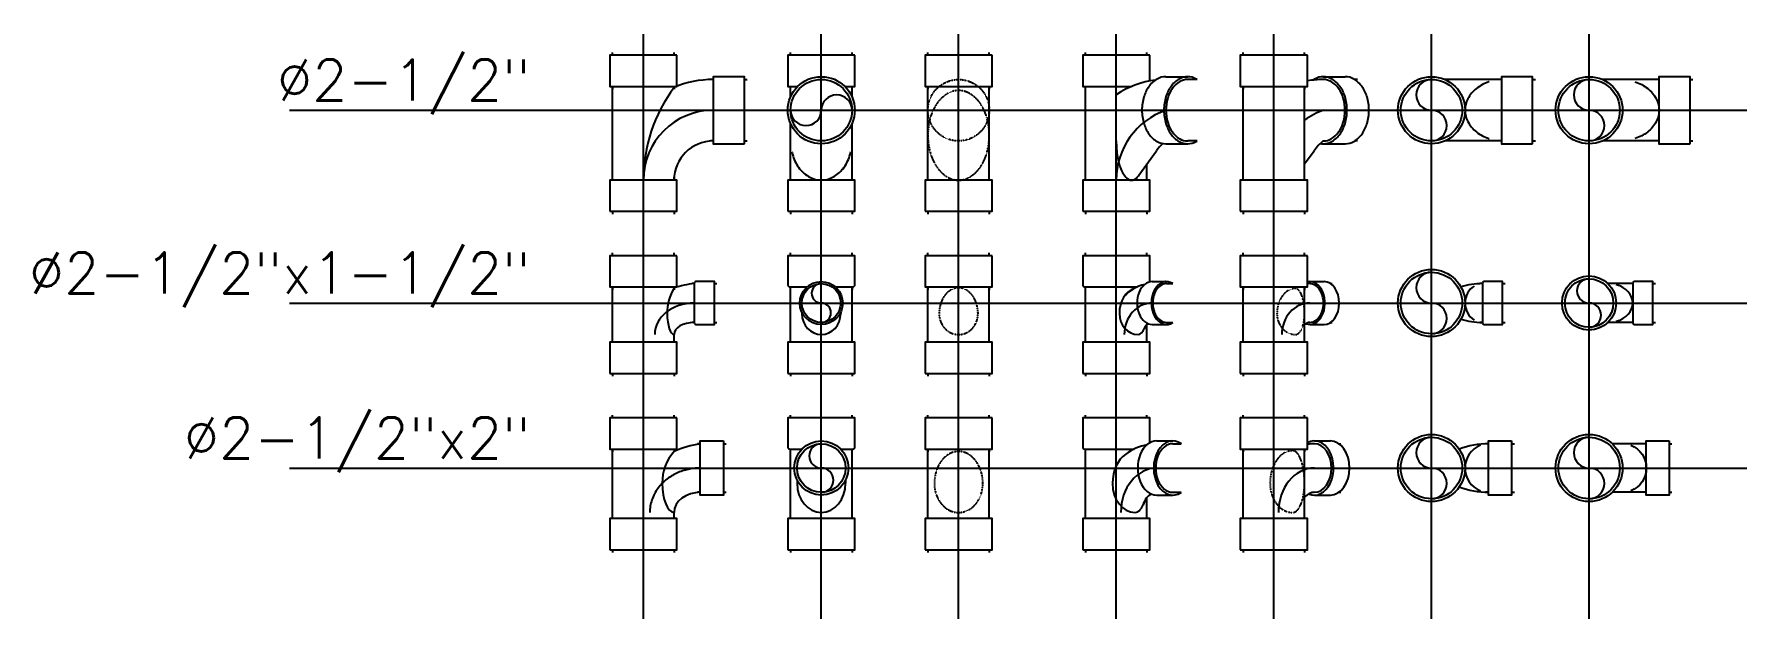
# Model space of a CAD drawing. Header units: inches. Extents: x 71 to 14885, y 6 to 9627.
# Drawn here: x 4373 to 6493, y 4913 to 5636 of the extents above; entities that cross this region are included whole.
import ezdxf
from ezdxf.enums import TextEntityAlignment as Align

# ---------------------------------------------------------------- set-up
doc = ezdxf.new("R2010")
doc.units = ezdxf.units.IN
doc.header["$MEASUREMENT"] = 0
doc.linetypes.add('HIDDEN2', pattern=[0.1875, 0.125, -0.0625])
doc.layers.add('PVC', color=3, linetype='Continuous')
doc.layers.add('TEXT', color=2, linetype='Continuous')
doc.styles.add('ROMANS', font='romans', dxfattribs={"width": 0.85, "height": 95})

# ---------------------------------------------------------------- blocks, each defined once
blk = doc.blocks.new('PVC212')
for p, q in [((-38.5, 38), (-42, 38)), ((0, 38), (3.5, 38)), ((-38.5, -38), (-42, -38)), ((0, -38), (3.5, -38))]:
    blk.add_line(p, q)
blk.add_lwpolyline([(0, -41.5), (0, 41.5), (-38.5, 41.5), (-38.5, -41.5)], close=True)
blk = doc.blocks.new('PTY212')
blk.add_line((-38, -86.5), (-38, 29.5))
at = {"color": 9}
for centre, radius, start in [((192, -86.5), 192, 143.3295), ((86.5, -86.5), 86.5, 90)]:
    blk.add_arc(centre, radius, start, 180, dxfattribs=at)
for radius, end in [(124.5, 112.927), (48.5, 180)]:
    blk.add_arc((86.5, -86.5), radius, 90, end)
for p, rotation in [((0, 68), 90), ((0, -125), 270)]:
    blk.add_blockref('PVC212', p, dxfattribs=dict(rotation=rotation))
blk.add_blockref('PVC212', (125, 0))
blk = doc.blocks.new('PVC112')
for p, q in [((-25, 24), (-28, 24)), ((0, 24), (3, 24)), ((-25, -24), (-28, -24)), ((0, -24), (3, -24))]:
    blk.add_line(p, q)
blk.add_lwpolyline([(-25, 24.5), (-25, -24.5, 0.414214), (-23, -26.5), (0, -26.5), (0, 26.5), (-23, 26.5, 0.414214)], format="xyb", close=True)
blk = doc.blocks.new('PTY21212')
for p, q in [((-38, -48.5), (-38, 20)), ((38, -48.5), (38, -39))]:
    blk.add_line(p, q)
blk.add_arc((76.4, -101.3), 126, 96.1098, 107.749)
at = {"color": 9}
blk.add_arc((93.2, -13.1), 63.7, 149.9943, 180, dxfattribs=at)
for centre, major_axis, ratio in [((63, -39), (-49, 0), 0.795918), ((38, -13.1), (0, -25.9), 0.330171)]:
    blk.add_ellipse(centre, major_axis=major_axis, ratio=ratio, start_param=-1.570796, end_param=0, dxfattribs=at)
blk.add_ellipse((63, -39), major_axis=(-25, 0), ratio=0.6, start_param=-1.570796, end_param=0)
for p, rotation in [((0, 58.5), 90), ((0, -87), 270)]:
    blk.add_blockref('PVC212', p, dxfattribs=dict(rotation=rotation))
blk.add_blockref('PVC112', (88, 0))
blk = doc.blocks.new('PVC2')
for p, q in [((-28.5, 30), (-32, 30)), ((0, 30), (3.5, 30)), ((-28.5, -30), (-32, -30)), ((0, -30), (3.5, -30))]:
    blk.add_line(p, q)
blk.add_lwpolyline([(0, 33.5), (0, -33.5), (-28.5, -33.5), (-28.5, 33.5)], close=True)
blk = doc.blocks.new('PTY2122')
for p, q in [((-38, -62.5), (-38, 23.5)), ((38, -62.5), (38, -55))]:
    blk.add_line(p, q)
blk.add_arc((92.1, -105.3), 137, 99.0925, 113.2819)
at = {"color": 9}
blk.add_arc((83.6, -18.9), 60.3, 139.1578, 180, dxfattribs=at)
blk.add_ellipse((38, -18.9), major_axis=(0, -36.1), ratio=0.406012, start_param=-1.570796, end_param=0, dxfattribs=at)
blk.add_ellipse((71, -55), major_axis=(-33, 0), ratio=0.757576, start_param=-1.570796, end_param=0)
blk.add_open_spline([(71, 0), (66.6, 0), (62, -0.4), (52.6, -2.2), (47.8, -3.6), (38.4, -7.6), (33.8, -10.2), (25.3, -16.6), (21.4, -20.5), (16.5, -27.1), (15, -29.5), (12.5, -34.3), (11.4, -36.9), (9.7, -42), (9, -44.6), (8.2, -49.9), (8, -52.5), (8, -55)], degree=3, knots=[-1.570796, -1.570796, -1.570796, -1.570796, -1.308997, -1.308997, -1.047198, -1.047198, -0.785398, -0.785398, -0.523599, -0.523599, -0.392699, -0.392699, -0.261799, -0.261799, -0.1309, -0.1309, 0, 0, 0, 0], dxfattribs=at)
for p, rotation in [((0, 62), 90), ((0, -101), 270)]:
    blk.add_blockref('PVC212', p, dxfattribs=dict(rotation=rotation))
blk.add_blockref('PVC2', (99, 0))
blk = doc.blocks.new('PTY212A')
for p, q in [((-38, 68), (-38, 71.5)), ((38, 68), (38, 71.5)), ((-38, 16.7), (-38, 29.5)), ((38, 16.7), (38, 29.5)), ((-38, -86.5), (-38, -16.7)), ((38, -86.5), (38, -16.7))]:
    blk.add_line(p, q)
for points in [[(41.5, 68), (-41.5, 68), (-41.5, 29.5), (-29.2, 29.5)], [(29.2, 29.5), (41.5, 29.5), (41.5, 68)]]:
    blk.add_lwpolyline(points)
at = {"color": 9}
blk.add_lwpolyline([(-36.5, -51.4, 0.023721), (-35, -57, 0.087922), (-26.9, -72.3, 0.105356), (-14, -83, 0.122182), (0, -86.5, 0.122182), (14, -83, 0.105356), (26.9, -72.3, 0.087922), (35, -57, 0.023721), (36.5, -51.4, 0.078615)], format="xyb", dxfattribs=at)
blk.add_circle((0, 0), 41.5)
blk.add_circle((0, 0), 38, dxfattribs=at)
for centre, start, end in [((-19, 0), 180, 0), ((19, 0), 0, 180)]:
    blk.add_arc(centre, 19, start, end, dxfattribs=at)
at = {"rotation": 270}
blk.add_blockref('PVC212', (0, -125), dxfattribs=at)
blk = doc.blocks.new('PTY212B')
for p, q in [((-38, -86.5), (-38, 29.5)), ((38, -86.5), (38, 29.5))]:
    blk.add_line(p, q)
at = {"color": 9, "linetype": 'HIDDEN2'}
blk.add_lwpolyline([(-38, -31.1, 0.069261), (-34.9, -53.1, 0.081233), (-26.9, -70.3, 0.106989), (-13.7, -82.7, 0.136753), (0, -86.5, 0.136753), (13.7, -82.7, 0.106989), (26.9, -70.3, 0.081233), (34.9, -53.1, 0.069261), (38, -31.1, 0.069261), (34.9, -9, 0.081233), (26.9, 8.2, 0.106989), (13.7, 20.6, 0.136753), (0, 24.4, 0.136753), (-13.7, 20.6, 0.106989), (-26.9, 8.2, 0.081233), (-34.9, -9, 0.069261)], format="xyb", close=True, dxfattribs=at)
blk.add_circle((0, 0), 38, dxfattribs=at)
for p, rotation in [((0, 68), 90), ((0, -125), 270)]:
    blk.add_blockref('PVC212', p, dxfattribs=dict(rotation=rotation))
blk = doc.blocks.new('PTY212C')
for p, q in [((-38, 68), (-38, 71.5)), ((38, 68), (38, 71.5)), ((-38, -86.5), (-38, 29.5)), ((61.2, 41.5), (88.4, 41.5)), ((100, 38), (88.4, 38)), ((61.2, -41.5), (88.4, -41.5)), ((100, -38), (88.4, -38)), ((28.1, -80.3), (49.7, -50.1)), ((38, -86.5), (38, -66.4))]:
    blk.add_line(p, q)
for points in [[(41.5, 68), (-41.5, 68), (-41.5, 29.5), (19, 29.5)], [(41.5, 36.2), (41.5, 68)]]:
    blk.add_lwpolyline(points)
for points in [[(61.2, 41.5, 0.133256), (50.5, 38.6, 0.106756), (40.4, 29.3, 0.082828), (34.2, 16.4, 0.071352), (31.8, 0, 0.071352), (34.2, -16.4, 0.082828), (40.4, -29.3, 0.106756), (50.5, -38.6, 0.133256), (61.2, -41.5, 0.133256)], [(100, 38, 0.008997), (99, 38.6, 0.133256), (88.4, 41.5, 0.133256), (77.7, 38.6, 0.106756), (67.6, 29.3, 0.082828), (61.4, 16.4, 0.071352), (59, 0, 0.071352), (61.4, -16.4, 0.082828), (67.6, -29.3, 0.106756), (77.7, -38.6, 0.133256), (88.4, -41.5, 0.133256)], [(88.4, -41.5, 0.133256), (99, -38.6, 0.008997), (100, -38, 0.082828)]]:
    blk.add_lwpolyline(points, format="xyb")
at = {"color": 9}
for points in [[(88.4, 38, 0.133256), (78.6, 35.4, 0.106756), (69.4, 26.9, 0.082828), (63.7, 15.1, 0.071352), (61.5, 0, 0.071352), (63.7, -15.1, 0.082828), (69.4, -26.9, 0.106756), (78.6, -35.4, 0.133256), (88.4, -38, 0.133256)], [(0, -38, 0.040238), (1.6, -57.8, 0.053177), (5.6, -72.3, 0.096337), (12.9, -83.9, 0.206163), (19, -86.5, 0.206163), (25.1, -83.9, 0.034835), (28.3, -80, 0.053177)]]:
    blk.add_lwpolyline(points, format="xyb", dxfattribs=at)
for centre, radius, start, end in [((61.2, -70.8), 108.8, 96.7483, 124.1956), ((100.4, -86.5), 62.4, 133.3847, 144.3359)]:
    blk.add_arc(centre, radius, start, end)
blk.add_arc((91.6, -86.5), 91.6, 109.1596, 180, dxfattribs=at)
at = {"rotation": 270}
blk.add_blockref('PVC212', (0, -125), dxfattribs=at)
blk = doc.blocks.new('PTY212D')
for p, q in [((-38, -86.5), (-38, 29.5)), ((38, -86.5), (38, 29.5)), ((61.2, 41.5), (88.4, 41.5)), ((103.7, 38), (100, 38)), ((61.2, -41.5), (88.4, -41.5)), ((103.7, -38), (100, -38)), ((38, -66.4), (49.7, -50.1))]:
    blk.add_line(p, q)
for points in [[(61.2, -41.5, 0.133256), (71.8, -38.6, 0.106756), (81.9, -29.3, 0.082828), (88.2, -16.4, 0.071352), (90.5, 0, 0.071352), (88.2, 16.4, 0.082828), (81.9, 29.3, 0.106756), (71.8, 38.6, 0.133256), (61.2, 41.5, 0.133256), (50.5, 38.6, 0.019491), (48.4, 37.2, 0.082828)], [(88.4, -41.5, 0.133256), (99, -38.6, 0.106756), (109.1, -29.3, 0.082828), (115.4, -16.4, 0.071352), (117.7, 0, 0.071352), (115.4, 16.4, 0.082828), (109.1, 29.3, 0.106756), (99, 38.6, 0.133256), (88.4, 41.5, 0.133256)], [(57.5, -41.2, 0.043413), (61.2, -41.5, 0.133256)]]:
    blk.add_lwpolyline(points, format="xyb")
at = {"color": 9}
blk.add_lwpolyline([(61.2, -38, 0.133256), (70.9, -35.4, 0.106756), (80.2, -26.9, 0.082828), (85.9, -15.1, 0.071352), (88, 0, 0.071352), (85.9, 15.1, 0.082828), (80.2, 26.9, 0.106756), (70.9, 35.4, 0.133256), (61.2, 38, 0.133256)], format="xyb", dxfattribs=at)
for centre, radius, start, end in [((61.2, -70.8), 108.8, 90, 100.4101), ((100.4, -86.5), 62.4, 128.9395, 144.3359)]:
    blk.add_arc(centre, radius, start, end)
blk.add_arc((91.6, -86.5), 91.6, 109.1596, 125.8049, dxfattribs=at)
for p, rotation in [((0, 68), 90), ((0, -125), 270)]:
    blk.add_blockref('PVC212', p, dxfattribs=dict(rotation=rotation))
blk = doc.blocks.new('PTY212E')
for p, q in [((-38, -86.5), (-38, -16.7)), ((38, -86.5), (38, -16.7))]:
    blk.add_line(p, q)
at = {"color": 9}
blk.add_lwpolyline([(35.1, -71.2, 0.00093), (35, -71, 0.087922), (26.9, -55.7, 0.105356), (14, -45, 0.122182), (0, -41.5, 0.122182), (-14, -45, 0.105356), (-26.9, -55.7, 0.087922), (-35, -71, 0.00093), (-35.1, -71.2, 0.078615)], format="xyb", dxfattribs=at)
blk.add_circle((0, 0), 41.5)
blk.add_circle((0, 0), 38, dxfattribs=at)
for centre, start, end in [((-19, 0), 180, 0), ((19, 0), 0, 180)]:
    blk.add_arc(centre, 19, start, end, dxfattribs=at)
at = {"rotation": 270}
blk.add_blockref('PVC212', (0, -125), dxfattribs=at)
blk = doc.blocks.new('PTY212F')
for p, q in [((-38, -86.5), (-38, -16.7)), ((38, -86.5), (38, -16.7))]:
    blk.add_line(p, q)
at = {"color": 9}
blk.add_lwpolyline([(35.1, -57, -0.00093), (35, -57.2, -0.087922), (26.9, -72.5, -0.105356), (14, -83.2, -0.122182), (0, -86.7, -0.122182), (-14, -83.2, -0.105356), (-26.9, -72.5, -0.087922), (-35, -57.2, -0.00093), (-35.1, -57, -0.078615)], format="xyb", dxfattribs=at)
blk.add_circle((0, 0), 41.5)
blk.add_circle((0, 0), 38, dxfattribs=at)
for centre, start, end in [((-19, 0), 180, 0), ((19, 0), 0, 180)]:
    blk.add_arc(centre, 19, start, end, dxfattribs=at)
at = {"rotation": 270}
blk.add_blockref('PVC212', (0, -125), dxfattribs=at)
blk = doc.blocks.new('PTY21212B')
for p, q in [((-38, -48.5), (-38, 20)), ((38, -48.5), (38, 20))]:
    blk.add_line(p, q)
at = {"color": 9, "linetype": 'HIDDEN2'}
for major_axis, ratio, start_param, end_param in [((0, -31.9), 0.753332, 1.570796, 4.712389), ((0, -25.9), 0.928081, -1.570796, 1.570796)]:
    blk.add_ellipse((0, -13.1), major_axis=major_axis, ratio=ratio, start_param=start_param, end_param=end_param, dxfattribs=at)
for p, rotation in [((0, 58.5), 90), ((0, -87), 270)]:
    blk.add_blockref('PVC212', p, dxfattribs=dict(rotation=rotation))
blk = doc.blocks.new('PTY21212A')
for p, q in [((-38, 58.5), (-38, 62)), ((38, 58.5), (38, 62)), ((-38, -48.5), (-38, 20)), ((38, 20), (38, 16.5)), ((38, -48.5), (38, 20))]:
    blk.add_line(p, q)
at = {"color": 9}
for p, q in [((-24, -11.2), (-24, -13.1)), ((24, -11.2), (24, -13.1))]:
    blk.add_line(p, q, dxfattribs=at)
blk.add_lwpolyline([(17.4, 20), (39, 20, 0.414214), (41.5, 22.5), (41.5, 58.5), (-41.5, 58.5), (-41.5, 22.5, 0.414214), (-39, 20), (-17.4, 20, 0.414214)], format="xyb")
blk.add_circle((0, 0), 26.5)
blk.add_circle((0, 0), 24, dxfattribs=at)
for centre, start, end in [((0, 12), 90, 270), ((0, -12), 270, 90)]:
    blk.add_arc(centre, 12, start, end, dxfattribs=at)
blk.add_ellipse((0, -13.1), major_axis=(0, -25.9), ratio=0.928081, start_param=-1.570796, end_param=1.570796, dxfattribs=at)
at = {"rotation": 270}
blk.add_blockref('PVC212', (0, -87), dxfattribs=at)
blk = doc.blocks.new('PTY21212C')
for p, q in [((-38, 58.5), (-38, 62)), ((38, 58.5), (38, 62)), ((44.5, 26.5), (62.2, 26.5)), ((62.2, 24), (70.2, 24)), ((-38, -48.5), (-38, 20)), ((38, -48.5), (38, -26.7)), ((44.5, -26.5), (62.2, -26.5)), ((62.2, -24), (70.2, -24))]:
    blk.add_line(p, q)
blk.add_lwpolyline([(41.5, 26.1), (41.5, 58.5), (-41.5, 58.5), (-41.5, 22.5, 0.414214), (-39, 20), (26.1, 20, 0.414214)], format="xyb")
blk.add_arc((45.2, -23.6), 47.6, 102.1368, 137.7756)
for centre, major_axis, ratio, start_param, end_param in [((44.5, 0), (0, 26.5), 0.707107, 0, 3.141593), ((62.2, 0), (0, 26.5), 0.707107, -0.437862, 3.579454), ((44.5, -39), (0, 15), 0.757986, 0.456361, 1.074857)]:
    blk.add_ellipse(centre, major_axis=major_axis, ratio=ratio, start_param=start_param, end_param=end_param)
at = {"color": 9}
for centre, major_axis, ratio, start_param, end_param in [((62.2, 0), (0, 24), 0.707107, 0, 3.141593), ((26.9, -13.1), (0, 31.9), 0.722193, 0.209719, 1.570796), ((44.5, -39), (0, 39), 0.888416, 0, 1.570796), ((26.9, -13.1), (0, -25.9), 0.889719, -1.570796, 0), ((26.9, -13.1), (0, -25.9), 0.430395, 0, 0.797794)]:
    blk.add_ellipse(centre, major_axis=major_axis, ratio=ratio, start_param=start_param, end_param=end_param, dxfattribs=at)
at = {"rotation": 270}
blk.add_blockref('PVC212', (0, -87), dxfattribs=at)
blk = doc.blocks.new('PTY21212D')
for p, q in [((44.5, 26.5), (62.2, 26.5)), ((70.2, 24), (72.2, 24)), ((-38, -48.5), (-38, 20)), ((38, -48.5), (38, 20)), ((44.5, -26.5), (62.2, -26.5)), ((70.2, -24), (72.2, -24))]:
    blk.add_line(p, q)
blk.add_arc((45.2, -23.6), 47.6, 90, 94.3997)
for centre, major_axis, ratio, start_param, end_param in [((44.5, 0), (0, 26.5), 0.707107, 2.870906, 6.446558), ((62.2, 0), (0, 26.5), 0.707107, 3.141593, 6.283185), ((44.5, -39), (0, 15), 0.757986, 0, 0.61369)]:
    blk.add_ellipse(centre, major_axis=major_axis, ratio=ratio, start_param=start_param, end_param=end_param)
at = {"color": 9}
for centre, major_axis, ratio, start_param, end_param in [((44.5, 0), (0, 24), 0.707107, 3.141593, 6.342799), ((44.5, -39), (0, 39), 0.888416, 0, 1.570796)]:
    blk.add_ellipse(centre, major_axis=major_axis, ratio=ratio, start_param=start_param, end_param=end_param, dxfattribs=at)
at = {"color": 9, "linetype": 'HIDDEN2'}
for major_axis, ratio, start_param, end_param in [((0, 31.1), 0.739137, 0, 1.570796), ((0, 31.1), 0.357553, -1.570798, 0), ((0, -25.9), 0.889719, -1.570796, 0), ((0, -25.9), 0.430395, 0, 1.570796)]:
    blk.add_ellipse((26.9, -13.1), major_axis=major_axis, ratio=ratio, start_param=start_param, end_param=end_param, dxfattribs=at)
for p, rotation in [((0, 58.5), 90), ((0, -87), 270)]:
    blk.add_blockref('PVC212', p, dxfattribs=dict(rotation=rotation))
blk = doc.blocks.new('PTY21212E')
blk.add_circle((0, 0), 41.5)
at = {"color": 9}
blk.add_circle((0, 0), 38, dxfattribs=at)
for centre, start, end in [((0, 19), 90, 270), ((0, -19), 270, 90)]:
    blk.add_arc(centre, 19, start, end, dxfattribs=at)
at = {"color": 7}
for centre, start, end in [((63, -65.2), 90, 107.3589), ((63, 65.2), 252.6411, 270)]:
    blk.add_arc(centre, 89.2, start, end, dxfattribs=at)
at = {"color": 9}
blk.add_ellipse((63, 0), major_axis=(0, -24), ratio=0.895833, start_param=-2.639955, end_param=-0.501637, dxfattribs=at)
blk.add_blockref('PVC112', (88, 0))
blk = doc.blocks.new('PTY2112F')
for p, q in [((54, 24), (23.4, 24)), ((54, -24), (23.4, -24))]:
    blk.add_line(p, q)
blk.add_circle((0, 0), 33.5)
at = {"color": 9}
blk.add_circle((0, 0), 30, dxfattribs=at)
for centre, start, end in [((0, 15), 90, 270), ((0, -15), 270, 90)]:
    blk.add_arc(centre, 15, start, end, dxfattribs=at)
blk.add_ellipse((23.4, 0), major_axis=(-30.6, 0), ratio=0.783596, start_param=1.91118, end_param=4.372005, dxfattribs=at)
blk.add_blockref('PVC112', (79, 0))
blk = doc.blocks.new('PTY2122A')
for p, q in [((-38, 62), (-38, 65.5)), ((38, 62), (38, 65.5)), ((-38, -62.5), (-38, 23.5)), ((38, -62.5), (38, 23.5))]:
    blk.add_line(p, q)
at = {"color": 9}
for p, q in [((-30, -14.9), (-30, -18.9)), ((30, -14.9), (30, -18.9))]:
    blk.add_line(p, q, dxfattribs=at)
blk.add_lwpolyline([(23.9, 23.5), (39, 23.5, 0.414214), (41.5, 26), (41.5, 62), (-41.5, 62), (-41.5, 26, 0.414214), (-39, 23.5), (-23.9, 23.5, 0.414214)], format="xyb")
blk.add_circle((0, 0), 33.5)
blk.add_circle((0, 0), 30, dxfattribs=at)
for centre, start, end in [((0, 15), 90, 270), ((0, -15), 270, 90)]:
    blk.add_arc(centre, 15, start, end, dxfattribs=at)
blk.add_ellipse((0, -18.9), major_axis=(0, -36.1), ratio=0.829941, start_param=-1.570796, end_param=1.570796, dxfattribs=at)
at = {"rotation": 270}
blk.add_blockref('PVC212', (0, -101), dxfattribs=at)
blk = doc.blocks.new('PTY2122B')
for p, q in [((-38, -62.5), (-38, 23.5)), ((38, -62.5), (38, 23.5))]:
    blk.add_line(p, q)
at = {"color": 9, "linetype": 'HIDDEN2'}
for major_axis, ratio, start_param, end_param in [((0, -39.4), 0.76077, 1.570796, 4.712389), ((0, -36.1), 0.830288, -1.570796, 1.570796)]:
    blk.add_ellipse((0, -18.9), major_axis=major_axis, ratio=ratio, start_param=start_param, end_param=end_param, dxfattribs=at)
for p, rotation in [((0, 62), 90), ((0, -101), 270)]:
    blk.add_blockref('PVC212', p, dxfattribs=dict(rotation=rotation))
blk = doc.blocks.new('PTY2122D')
for p, q in [((-38, -62.5), (-38, 23.5)), ((38, -62.5), (38, 23.5)), ((50.2, 33.5), (70, 33.5)), ((80.5, 30), (83, 30)), ((50.2, -33.5), (70, -33.5)), ((80.5, -30), (83, -30))]:
    blk.add_line(p, q)
blk.add_arc((50.2, -33.5), 63.5, 90, 97.8762)
at = {"color": 9, "linetype": 'HIDDEN2'}
for major_axis, ratio, start_param, end_param in [((0, 40.4), 0.694984, 0, 1.570796), ((0, 40.4), 0.363697, -1.570732, 0), ((0, -36.1), 0.775845, -1.570796, 0), ((0, -36.1), 0.406012, 0, 1.570868)]:
    blk.add_ellipse((23.3, -18.9), major_axis=major_axis, ratio=ratio, start_param=start_param, end_param=end_param, dxfattribs=at)
for centre, major_axis, ratio, start_param, end_param in [((50.2, 0), (0, 33.5), 0.707107, 2.836603, 6.659469), ((70, 0), (0, 33.5), 0.707107, 3.141593, 6.283185), ((50.2, -55), (0, 25), 0.734131, 0, 0.727469)]:
    blk.add_ellipse(centre, major_axis=major_axis, ratio=ratio, start_param=start_param, end_param=end_param)
at = {"color": 9}
for centre, major_axis, ratio, start_param, end_param in [((50.2, 0), (0, 30), 0.707107, 3.141593, 6.283185), ((50.2, -55), (0, 55), 0.809959, 0, 1.570796)]:
    blk.add_ellipse(centre, major_axis=major_axis, ratio=ratio, start_param=start_param, end_param=end_param, dxfattribs=at)
for p, rotation in [((0, 62), 90), ((0, -101), 270)]:
    blk.add_blockref('PVC212', p, dxfattribs=dict(rotation=rotation))
blk = doc.blocks.new('PTY2122C')
for p, q in [((-38, 62), (-38, 65.5)), ((38, 62), (38, 65.5)), ((-38, -62.5), (-38, 23.5)), ((50.2, 33.5), (70, 33.5)), ((70, 30), (80.5, 30)), ((38, -62.5), (38, -36.3)), ((50.2, -33.5), (70, -33.5)), ((70, -30), (80.5, -30))]:
    blk.add_line(p, q)
blk.add_lwpolyline([(41.5, 31.2), (41.5, 62), (-41.5, 62), (-41.5, 26, 0.414214), (-39, 23.5), (22.2, 23.5, 0.414214)], format="xyb")
blk.add_arc((50.2, -33.5), 63.5, 100.9283, 127.1234)
for centre, major_axis, ratio, start_param, end_param in [((50.2, 0), (0, 33.5), 0.707107, 0, 3.141593), ((70, 0), (0, 33.5), 0.707107, -0.461193, 3.602785), ((50.2, -55), (0, 25), 0.734131, 0.397992, 1.184682)]:
    blk.add_ellipse(centre, major_axis=major_axis, ratio=ratio, start_param=start_param, end_param=end_param)
at = {"color": 9}
for centre, major_axis, ratio, start_param, end_param in [((70, 0), (0, 30), 0.707107, 0, 3.141593), ((23.3, -18.9), (0, -39.4), 0.711456, -2.720768, -1.570796), ((23.3, -18.9), (0, -36.1), 0.775845, -1.570796, 0), ((50.2, -55), (0, 55), 0.809959, 0, 1.570796), ((23.3, -18.9), (0, -36.1), 0.406012, 0, 0.89496)]:
    blk.add_ellipse(centre, major_axis=major_axis, ratio=ratio, start_param=start_param, end_param=end_param, dxfattribs=at)
at = {"rotation": 270}
blk.add_blockref('PVC212', (0, -101), dxfattribs=at)
blk = doc.blocks.new('PTY2122E')
blk.add_circle((0, 0), 41.5)
at = {"color": 9}
blk.add_circle((0, 0), 38, dxfattribs=at)
for centre, start, end in [((0, 19), 90, 270), ((0, -19), 270, 90)]:
    blk.add_arc(centre, 19, start, end, dxfattribs=at)
at = {"color": 7}
for centre, start, end in [((70.5, -71.012), 90, 110.977103), ((70.5, 71.012), 249.022897, 270)]:
    blk.add_arc(centre, 101.012, start, end, dxfattribs=at)
at = {"color": 9}
blk.add_ellipse((71, 0), major_axis=(0, 30), ratio=0.98333333, start_param=0.35520174, end_param=2.78639091, dxfattribs=at)
blk.add_blockref('PVC2', (99, 0))
blk = doc.blocks.new('PTY2122F')
for p, q in [((71, 30), (28.7, 30)), ((71, -30), (28.7, -30))]:
    blk.add_line(p, q)
blk.add_circle((0, 0), 41.5)
at = {"color": 9}
blk.add_circle((0, 0), 38, dxfattribs=at)
for centre, start, end in [((0, 19), 90, 270), ((0, -19), 270, 90)]:
    blk.add_arc(centre, 19, start, end, dxfattribs=at)
at = {"color": 9, "extrusion": (0, 0, -1)}
blk.add_ellipse((41.3, 0), major_axis=(0, 30), ratio=0.983333, start_param=0.355202, end_param=2.786391, dxfattribs=at)
blk.add_blockref('PVC2', (99, 0))

msp = doc.modelspace()

# ---------------------------------------------------------------- linework, layer by layer
at = {"color": 8}
for p, q in [((5127.1, 4913.5), (5127.1, 5636.5)), ((5347.3, 4913.5), (5347.3, 5636.5)), ((5517.2, 4913.5), (5517.2, 5636.5)), ((5712.3, 4913.5), (5712.3, 5636.5)), ((5907.3, 4913.5), (5907.3, 5636.5)), ((6102.4, 4913.5), (6102.4, 5636.5)), ((6297.4, 4913.5), (6297.4, 5636.5)), ((4689.1, 5542.5), (6492.5, 5542.5)), ((4689.1, 5304), (6492.5, 5304)), ((4689.1, 5099.9), (6492.5, 5099.9))]:
    msp.add_line(p, q, dxfattribs=at)

# ---------------------------------------------------------------- block references
at = {"layer": 'PVC'}
for name, p in [('PTY212', (5127.1, 5542.5)), ('PTY212A', (5347.3, 5542.5)), ('PTY212B', (5517.2, 5542.5)), ('PTY212C', (5712.3, 5542.5)), ('PTY212D', (5907.3, 5542.5)), ('PTY21212', (5127.1, 5304)), ('PTY21212A', (5347.3, 5304)), ('PTY21212B', (5517.2, 5304)), ('PTY21212C', (5712.3, 5304)), ('PTY21212D', (5907.3, 5304)), ('PTY21212E', (6102.4, 5304)), ('PTY2112F', (6297.4, 5304)), ('PTY2122', (5127.1, 5099.9)), ('PTY2122A', (5347.3, 5099.9)), ('PTY2122B', (5517.2, 5099.9)), ('PTY2122C', (5712.3, 5099.9)), ('PTY2122D', (5907.3, 5099.9)), ('PTY2122E', (6102.4, 5099.9)), ('PTY2122F', (6297.4, 5099.9))]:
    msp.add_blockref(name, p, dxfattribs=at)
at = {"layer": 'PVC', "rotation": 90}
for name, p in [('PTY212E', (6102.4, 5542.5)), ('PTY212F', (6297.4, 5542.5))]:
    msp.add_blockref(name, p, dxfattribs=at)

# ---------------------------------------------------------------- texts
at = {"layer": 'TEXT', "color": 3, "style": 'ROMANS'}
for s, p in [('%%C2-1/2"', (4987.3, 5554.4)), ('%%C2-1/2"x1-1/2"', (4987.3, 5315.8)), ('%%C2-1/2"x2"', (4987.3, 5111.8))]:
    msp.add_text(s, height=50.8, dxfattribs=at).set_placement(p, align=Align.RIGHT)

doc.saveas('drawing.dxf')
